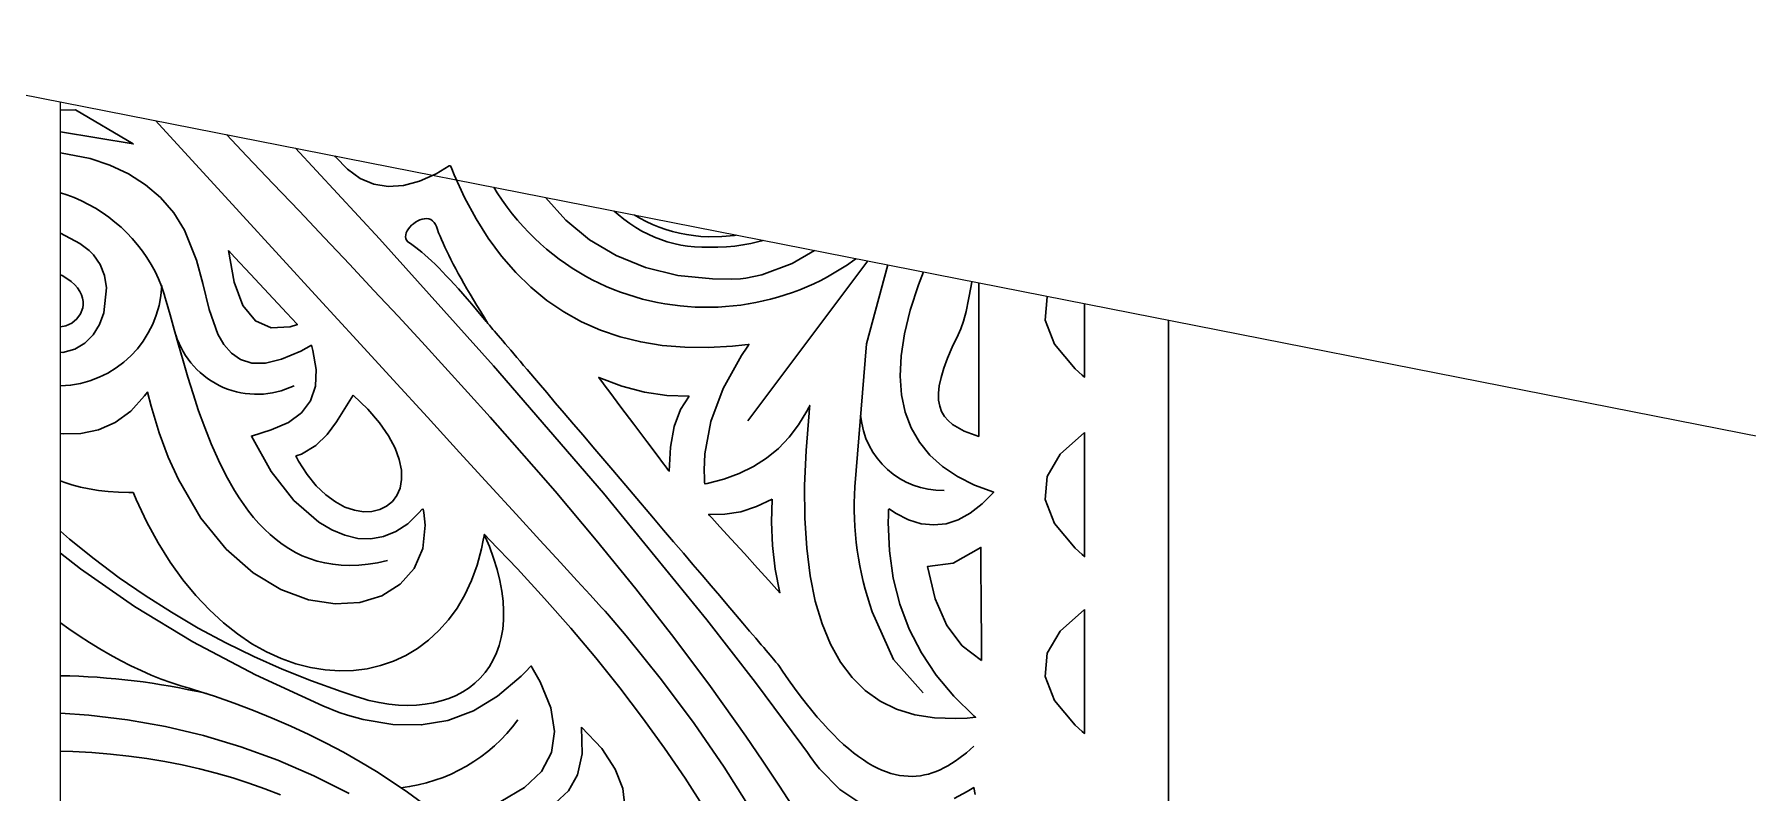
# Model space of a CAD drawing. Header units: inches. Extents: x 249 to 1192, y -18 to 440.
# Drawn here: x 634.786 to 635.645, y 182.015 to 182.395 of the extents above; entities that cross this region are included whole.
import ezdxf

# ---------------------------------------------------------------- set-up
doc = ezdxf.new("R2010")
doc.units = ezdxf.units.IN
doc.header["$MEASUREMENT"] = 0
doc.layers.add('DINDING', color=6, linetype='Continuous', lineweight=0)
doc.layers.add('KACA', color=141, linetype='Continuous', lineweight=30)
doc.layers.add('KOLOM', color=5, linetype='Continuous')

# ---------------------------------------------------------------- blocks, each defined once
blk = doc.blocks.new('ampak samping')
at = {"layer": 'DINDING'}
blk.add_lwpolyline([(629.8803, 185.86173), (629.8803, 183.96173), (630.22178, 183.48173), (630.94802, 183.18173), (632.74667, 182.76571), (635.96591, 182.13173), (639.10782, 181.53173), (646.43282, 180.06673)], dxfattribs=at)
at = {"layer": 'KACA'}
for points in [[(634.79934, 182.35727), (634.8069, 182.35746), (634.83584, 182.34046), (634.79934, 182.34649)], [(634.79934, 182.35727), (634.8069, 182.35746), (634.83584, 182.34046), (634.79934, 182.34649)], [(634.847, 182.35208), (634.8891, 182.30617), (634.92891, 182.26274), (634.94789, 182.24204), (634.96605, 182.22223), (634.98325, 182.20347), (634.99936, 182.1859), (635.01422, 182.16969), (635.02769, 182.15499), (635.03964, 182.14196), (635.04991, 182.13076), (635.05836, 182.12154), (635.06485, 182.11446), (635.06924, 182.10967), (635.0706, 182.10819), (635.07138, 182.10734), (635.07155, 182.10716), (635.07157, 182.10713), (635.0723, 182.1063), (635.07349, 182.10493), (635.08287, 182.09392), (635.10058, 182.07194), (635.11693, 182.05004), (635.13195, 182.02823), (635.14566, 182.00653)], [(634.847, 182.35208), (634.8891, 182.30617), (634.92891, 182.26274), (634.94789, 182.24204), (634.96605, 182.22223), (634.98325, 182.20347), (634.99936, 182.1859), (635.01422, 182.16969), (635.02769, 182.15499), (635.03964, 182.14196), (635.04991, 182.13076), (635.05836, 182.12154), (635.06485, 182.11446), (635.06924, 182.10967), (635.0706, 182.10819), (635.07138, 182.10734), (635.07155, 182.10716), (635.07157, 182.10713), (635.0723, 182.1063), (635.07349, 182.10493), (635.08287, 182.09392), (635.10058, 182.07194), (635.11693, 182.05004), (635.13195, 182.02823), (635.14566, 182.00653)], [(635.16805, 182.00585), (635.15984, 182.01862), (635.15145, 182.03126), (635.1429, 182.0438), (635.12525, 182.06862), (635.10688, 182.09319), (635.08776, 182.11761), (635.06789, 182.14199), (635.04724, 182.16643), (635.03661, 182.17871), (635.02579, 182.19105), (635.01476, 182.20346), (635.00353, 182.21595), (634.99208, 182.22854), (634.98043, 182.24123), (634.96856, 182.25405), (634.95648, 182.26701), (634.94419, 182.28012), (634.93167, 182.29339), (634.91893, 182.30683), (634.90597, 182.32047), (634.89278, 182.33431), (634.88249, 182.34509)], [(635.16805, 182.00585), (635.15984, 182.01862), (635.15145, 182.03126), (635.1429, 182.0438), (635.12525, 182.06862), (635.10688, 182.09319), (635.08776, 182.11761), (635.06789, 182.14199), (635.04724, 182.16643), (635.03661, 182.17871), (635.02579, 182.19105), (635.01476, 182.20346), (635.00353, 182.21595), (634.99208, 182.22854), (634.98043, 182.24123), (634.96856, 182.25405), (634.95648, 182.26701), (634.94419, 182.28012), (634.93167, 182.29339), (634.91893, 182.30683), (634.90597, 182.32047), (634.89278, 182.33431), (634.88249, 182.34509)], [(635.25778, 182.01447), (635.25723, 182.01793), (635.25391, 182.01593), (635.24738, 182.01243)], [(635.20053, 182.00992), (635.19, 182.017), (635.17982, 182.02744), (635.17732, 182.03058), (635.17608, 182.03224), (635.17546, 182.03309), (635.17511, 182.03357), (635.17372, 182.0355), (635.17092, 182.03938), (635.14776, 182.07054), (635.12338, 182.102), (635.07151, 182.16552), (635.01644, 182.22933), (634.9593, 182.29287), (634.91724, 182.33825)], [(635.25778, 182.01447), (635.25723, 182.01793), (635.25391, 182.01593), (635.24738, 182.01243)], [(635.20053, 182.00992), (635.19, 182.017), (635.17982, 182.02744), (635.17732, 182.03058), (635.17608, 182.03224), (635.17546, 182.03309), (635.17511, 182.03357), (635.17372, 182.0355), (635.17092, 182.03938), (635.14776, 182.07054), (635.12338, 182.102), (635.07151, 182.16552), (635.01644, 182.22933), (634.9593, 182.29287), (634.91724, 182.33825)], [(634.79934, 182.19536), (634.80069, 182.19516), (634.80956, 182.19536), (634.81838, 182.19724), (634.82684, 182.20093), (634.83464, 182.20656), (634.84147, 182.21425), (634.843, 182.2161), (634.84479, 182.20903), (634.84882, 182.1957), (634.85338, 182.18345), (634.85844, 182.17224), (634.86979, 182.15287), (634.88242, 182.13738), (634.8959, 182.12556), (634.90978, 182.11719), (634.92362, 182.11206), (634.93697, 182.10997), (634.9494, 182.11071), (634.96046, 182.11405), (634.9697, 182.1198), (634.97669, 182.12774), (634.98099, 182.13766), (634.98215, 182.14936), (634.98141, 182.1558), (634.98108, 182.15747), (634.9805, 182.15736), (634.97914, 182.15573), (634.97347, 182.15018), (634.96751, 182.14619), (634.9613, 182.14368), (634.95491, 182.14258), (634.94841, 182.14283), (634.94185, 182.14435), (634.93531, 182.14708), (634.92883, 182.15094), (634.91635, 182.16179), (634.90492, 182.17634), (634.89503, 182.19403), (634.9049, 182.19725), (634.91357, 182.20092), (634.92018, 182.20577), (634.92471, 182.2118), (634.92717, 182.21901), (634.92756, 182.2274), (634.92588, 182.23697), (634.92513, 182.23955), (634.91981, 182.23665), (634.91021, 182.23251), (634.90208, 182.23058), (634.89527, 182.23061), (634.88963, 182.23234), (634.88502, 182.23552), (634.88129, 182.23988), (634.87829, 182.24517), (634.87392, 182.25753), (634.87074, 182.27053), (634.86758, 182.28213), (634.86556, 182.28721), (634.86148, 182.29716), (634.8561, 182.30591), (634.84954, 182.31351), (634.84194, 182.32), (634.83344, 182.32541), (634.82416, 182.32978), (634.81424, 182.33316), (634.79934, 182.33593)], [(634.79934, 182.19536), (634.80069, 182.19516), (634.80956, 182.19536), (634.81838, 182.19724), (634.82684, 182.20093), (634.83464, 182.20656), (634.84147, 182.21425), (634.843, 182.2161), (634.84479, 182.20903), (634.84882, 182.1957), (634.85338, 182.18345), (634.85844, 182.17224), (634.86979, 182.15287), (634.88242, 182.13738), (634.8959, 182.12556), (634.90978, 182.11719), (634.92362, 182.11206), (634.93697, 182.10997), (634.9494, 182.11071), (634.96046, 182.11405), (634.9697, 182.1198), (634.97669, 182.12774), (634.98099, 182.13766), (634.98215, 182.14936), (634.98141, 182.1558), (634.98108, 182.15747), (634.9805, 182.15736), (634.97914, 182.15573), (634.97347, 182.15018), (634.96751, 182.14619), (634.9613, 182.14368), (634.95491, 182.14258), (634.94841, 182.14283), (634.94185, 182.14435), (634.93531, 182.14708), (634.92883, 182.15094), (634.91635, 182.16179), (634.90492, 182.17634), (634.89503, 182.19403), (634.9049, 182.19725), (634.91357, 182.20092), (634.92018, 182.20577), (634.92471, 182.2118), (634.92717, 182.21901), (634.92756, 182.2274), (634.92588, 182.23697), (634.92513, 182.23955), (634.91981, 182.23665), (634.91021, 182.23251), (634.90208, 182.23058), (634.89527, 182.23061), (634.88963, 182.23234), (634.88502, 182.23552), (634.88129, 182.23988), (634.87829, 182.24517), (634.87392, 182.25753), (634.87074, 182.27053), (634.86758, 182.28213), (634.86556, 182.28721), (634.86148, 182.29716), (634.8561, 182.30591), (634.84954, 182.31351), (634.84194, 182.32), (634.83344, 182.32541), (634.82416, 182.32978), (634.81424, 182.33316), (634.79934, 182.33593)], [(634.93683, 182.33439), (634.93714, 182.33399), (634.94317, 182.32775), (634.9496, 182.32318), (634.95642, 182.32029), (634.96365, 182.31908), (634.97126, 182.31954), (634.97928, 182.32168), (634.98769, 182.3255), (634.99205, 182.32803), (634.99426, 182.32946), (634.99483, 182.32945), (634.99544, 182.32795), (634.99668, 182.32497), (635.00192, 182.31356), (635.00764, 182.30296), (635.01381, 182.29317), (635.02044, 182.28418), (635.02754, 182.276), (635.0351, 182.26862), (635.04313, 182.26204), (635.05161, 182.25628), (635.06056, 182.25131), (635.06997, 182.24716), (635.07984, 182.24381), (635.09018, 182.24126), (635.10097, 182.23952), (635.11223, 182.23859), (635.12396, 182.23846), (635.13614, 182.23914), (635.14241, 182.23978), (635.14399, 182.23997), (635.14446, 182.23995), (635.14428, 182.23968), (635.14355, 182.23864), (635.14076, 182.23446), (635.13154, 182.21783), (635.1254, 182.20138), (635.12235, 182.1851), (635.12199, 182.17703), (635.12209, 182.17301), (635.12222, 182.171), (635.12237, 182.17008), (635.12346, 182.1703), (635.13182, 182.17247), (635.13958, 182.17531), (635.14674, 182.17883), (635.15329, 182.18303), (635.15925, 182.18791), (635.1646, 182.19347), (635.16934, 182.19971), (635.17349, 182.20662), (635.17443, 182.20846), (635.17489, 182.20939), (635.17495, 182.20933), (635.17482, 182.20811), (635.17458, 182.20567), (635.17306, 182.18689), (635.17236, 182.16933), (635.17247, 182.153), (635.1734, 182.1379), (635.17515, 182.12403), (635.17771, 182.11138), (635.18108, 182.09997), (635.18528, 182.08978), (635.19028, 182.08082), (635.19611, 182.07309), (635.20274, 182.06658), (635.2102, 182.06131), (635.21847, 182.05726), (635.22755, 182.05445), (635.23745, 182.05286), (635.24817, 182.0525), (635.25383, 182.05278), (635.25674, 182.05303), (635.25807, 182.05322), (635.25739, 182.05382), (635.24717, 182.06377), (635.23833, 182.07435), (635.23087, 182.08554), (635.22479, 182.09736), (635.22009, 182.1098), (635.21677, 182.12285), (635.21484, 182.13653), (635.21428, 182.15083), (635.21435, 182.1545), (635.21442, 182.15635), (635.21447, 182.15728), (635.21471, 182.15756), (635.21797, 182.15543), (635.22444, 182.15214), (635.23081, 182.15017), (635.2371, 182.14952), (635.24329, 182.15018), (635.2494, 182.15215), (635.25541, 182.15543), (635.26134, 182.16004), (635.26717, 182.16595), (635.25755, 182.16955), (635.249, 182.17384), (635.24154, 182.17883), (635.23517, 182.18453), (635.22991, 182.19095), (635.22577, 182.19811), (635.22277, 182.20602), (635.22092, 182.21468), (635.22024, 182.22411), (635.22073, 182.23433), (635.22242, 182.24534), (635.2253, 182.25715), (635.22941, 182.26977), (635.23199, 182.27627)], [(634.93683, 182.33439), (634.93714, 182.33399), (634.94317, 182.32775), (634.9496, 182.32318), (634.95642, 182.32029), (634.96365, 182.31908), (634.97126, 182.31954), (634.97928, 182.32168), (634.98769, 182.3255), (634.99205, 182.32803), (634.99426, 182.32946), (634.99483, 182.32945), (634.99544, 182.32795), (634.99668, 182.32497), (635.00192, 182.31356), (635.00764, 182.30296), (635.01381, 182.29317), (635.02044, 182.28418), (635.02754, 182.276), (635.0351, 182.26862), (635.04313, 182.26204), (635.05161, 182.25628), (635.06056, 182.25131), (635.06997, 182.24716), (635.07984, 182.24381), (635.09018, 182.24126), (635.10097, 182.23952), (635.11223, 182.23859), (635.12396, 182.23846), (635.13614, 182.23914), (635.14241, 182.23978), (635.14399, 182.23997), (635.14446, 182.23995), (635.14428, 182.23968), (635.14355, 182.23864), (635.14076, 182.23446), (635.13154, 182.21783), (635.1254, 182.20138), (635.12235, 182.1851), (635.12199, 182.17703), (635.12209, 182.17301), (635.12222, 182.171), (635.12237, 182.17008), (635.12346, 182.1703), (635.13182, 182.17247), (635.13958, 182.17531), (635.14674, 182.17883), (635.15329, 182.18303), (635.15925, 182.18791), (635.1646, 182.19347), (635.16934, 182.19971), (635.17349, 182.20662), (635.17443, 182.20846), (635.17489, 182.20939), (635.17495, 182.20933), (635.17482, 182.20811), (635.17458, 182.20567), (635.17306, 182.18689), (635.17236, 182.16933), (635.17247, 182.153), (635.1734, 182.1379), (635.17515, 182.12403), (635.17771, 182.11138), (635.18108, 182.09997), (635.18528, 182.08978), (635.19028, 182.08082), (635.19611, 182.07309), (635.20274, 182.06658), (635.2102, 182.06131), (635.21847, 182.05726), (635.22755, 182.05445), (635.23745, 182.05286), (635.24817, 182.0525), (635.25383, 182.05278), (635.25674, 182.05303), (635.25807, 182.05322), (635.25739, 182.05382), (635.24717, 182.06377), (635.23833, 182.07435), (635.23087, 182.08554), (635.22479, 182.09736), (635.22009, 182.1098), (635.21677, 182.12285), (635.21484, 182.13653), (635.21428, 182.15083), (635.21435, 182.1545), (635.21442, 182.15635), (635.21447, 182.15728), (635.21471, 182.15756), (635.21797, 182.15543), (635.22444, 182.15214), (635.23081, 182.15017), (635.2371, 182.14952), (635.24329, 182.15018), (635.2494, 182.15215), (635.25541, 182.15543), (635.26134, 182.16004), (635.26717, 182.16595), (635.25755, 182.16955), (635.249, 182.17384), (635.24154, 182.17883), (635.23517, 182.18453), (635.22991, 182.19095), (635.22577, 182.19811), (635.22277, 182.20602), (635.22092, 182.21468), (635.22024, 182.22411), (635.22073, 182.23433), (635.22242, 182.24534), (635.2253, 182.25715), (635.22941, 182.26977), (635.23199, 182.27627)], [(634.96327, 182.13173), (634.95831, 182.13064), (634.95351, 182.12987), (634.94887, 182.12941), (634.94438, 182.12925), (634.94005, 182.12939), (634.93587, 182.12982), (634.93184, 182.13051), (634.92795, 182.13147), (634.92419, 182.13268), (634.92058, 182.13414), (634.9171, 182.13582), (634.91375, 182.13773), (634.91052, 182.13985), (634.90742, 182.14217), (634.90443, 182.14468), (634.90156, 182.14738), (634.89881, 182.15024), (634.89616, 182.15327), (634.89362, 182.15644), (634.89118, 182.15976), (634.88884, 182.1632), (634.88659, 182.16677), (634.88237, 182.17422), (634.87849, 182.18202), (634.87493, 182.1901), (634.87165, 182.19837), (634.86862, 182.20675), (634.86583, 182.21516), (634.86324, 182.22352), (634.86082, 182.23174), (634.85855, 182.23975), (634.85641, 182.24746), (634.85435, 182.25479), (634.85237, 182.26165), (634.85188, 182.26329), (634.85131, 182.26522), (634.84999, 182.26908), (634.84847, 182.27284), (634.84674, 182.27649), (634.84482, 182.28003), (634.84271, 182.28346), (634.84043, 182.28676), (634.83798, 182.28994), (634.83537, 182.29299), (634.83261, 182.2959), (634.82971, 182.29866), (634.82668, 182.30128), (634.82352, 182.30374), (634.82025, 182.30604), (634.81687, 182.30818), (634.8134, 182.31015), (634.80983, 182.31194), (634.80619, 182.31355), (634.80247, 182.31498), (634.79934, 182.316)], [(634.96327, 182.13173), (634.95831, 182.13064), (634.95351, 182.12987), (634.94887, 182.12941), (634.94438, 182.12925), (634.94005, 182.12939), (634.93587, 182.12982), (634.93184, 182.13051), (634.92795, 182.13147), (634.92419, 182.13268), (634.92058, 182.13414), (634.9171, 182.13582), (634.91375, 182.13773), (634.91052, 182.13985), (634.90742, 182.14217), (634.90443, 182.14468), (634.90156, 182.14738), (634.89881, 182.15024), (634.89616, 182.15327), (634.89362, 182.15644), (634.89118, 182.15976), (634.88884, 182.1632), (634.88659, 182.16677), (634.88237, 182.17422), (634.87849, 182.18202), (634.87493, 182.1901), (634.87165, 182.19837), (634.86862, 182.20675), (634.86583, 182.21516), (634.86324, 182.22352), (634.86082, 182.23174), (634.85855, 182.23975), (634.85641, 182.24746), (634.85435, 182.25479), (634.85237, 182.26165), (634.85188, 182.26329), (634.85131, 182.26522), (634.84999, 182.26908), (634.84847, 182.27284), (634.84674, 182.27649), (634.84482, 182.28003), (634.84271, 182.28346), (634.84043, 182.28676), (634.83798, 182.28994), (634.83537, 182.29299), (634.83261, 182.2959), (634.82971, 182.29866), (634.82668, 182.30128), (634.82352, 182.30374), (634.82025, 182.30604), (634.81687, 182.30818), (634.8134, 182.31015), (634.80983, 182.31194), (634.80619, 182.31355), (634.80247, 182.31498), (634.79934, 182.316)], [(635.01655, 182.31869), (635.01832, 182.31586), (635.02073, 182.31226), (635.02323, 182.30878), (635.02582, 182.30541), (635.02849, 182.30217), (635.03124, 182.29904), (635.03406, 182.29603), (635.03696, 182.29314), (635.03994, 182.29036), (635.04298, 182.28771), (635.04609, 182.28517), (635.04926, 182.28274), (635.05249, 182.28044), (635.05577, 182.27825), (635.05911, 182.27617), (635.0625, 182.27422), (635.06594, 182.27238), (635.06943, 182.27065), (635.07296, 182.26904), (635.07652, 182.26755), (635.08012, 182.26617), (635.08376, 182.26491), (635.08743, 182.26376), (635.09112, 182.26273), (635.09484, 182.26181), (635.09858, 182.26101), (635.10234, 182.26032), (635.10612, 182.25975), (635.1099, 182.25929), (635.1137, 182.25894), (635.11751, 182.25871), (635.12132, 182.2586), (635.12513, 182.25859), (635.12894, 182.2587), (635.13274, 182.25893), (635.13654, 182.25926), (635.14032, 182.25971), (635.1441, 182.26027), (635.14785, 182.26095), (635.15159, 182.26174), (635.1553, 182.26264), (635.15899, 182.26365), (635.16265, 182.26477), (635.16629, 182.26601), (635.16988, 182.26736), (635.17344, 182.26882), (635.17696, 182.27039), (635.18044, 182.27207), (635.18387, 182.27386), (635.18725, 182.27577), (635.19058, 182.27778), (635.19386, 182.27991), (635.19708, 182.28215), (635.19814, 182.28293)], [(635.01655, 182.31869), (635.01832, 182.31586), (635.02073, 182.31226), (635.02323, 182.30878), (635.02582, 182.30541), (635.02849, 182.30217), (635.03124, 182.29904), (635.03406, 182.29603), (635.03696, 182.29314), (635.03994, 182.29036), (635.04298, 182.28771), (635.04609, 182.28517), (635.04926, 182.28274), (635.05249, 182.28044), (635.05577, 182.27825), (635.05911, 182.27617), (635.0625, 182.27422), (635.06594, 182.27238), (635.06943, 182.27065), (635.07296, 182.26904), (635.07652, 182.26755), (635.08012, 182.26617), (635.08376, 182.26491), (635.08743, 182.26376), (635.09112, 182.26273), (635.09484, 182.26181), (635.09858, 182.26101), (635.10234, 182.26032), (635.10612, 182.25975), (635.1099, 182.25929), (635.1137, 182.25894), (635.11751, 182.25871), (635.12132, 182.2586), (635.12513, 182.25859), (635.12894, 182.2587), (635.13274, 182.25893), (635.13654, 182.25926), (635.14032, 182.25971), (635.1441, 182.26027), (635.14785, 182.26095), (635.15159, 182.26174), (635.1553, 182.26264), (635.15899, 182.26365), (635.16265, 182.26477), (635.16629, 182.26601), (635.16988, 182.26736), (635.17344, 182.26882), (635.17696, 182.27039), (635.18044, 182.27207), (635.18387, 182.27386), (635.18725, 182.27577), (635.19058, 182.27778), (635.19386, 182.27991), (635.19708, 182.28215), (635.19814, 182.28293)], [(635.17725, 182.28705), (635.16616, 182.28044), (635.15093, 182.27481), (635.14287, 182.27318), (635.14027, 182.2729), (635.13551, 182.27272), (635.12625, 182.27277), (635.10874, 182.27456), (635.09259, 182.2785), (635.07784, 182.28448), (635.06454, 182.2924), (635.0527, 182.30215), (635.04239, 182.31361)], [(635.17725, 182.28705), (635.16616, 182.28044), (635.15093, 182.27481), (635.14287, 182.27318), (635.14027, 182.2729), (635.13551, 182.27272), (635.12625, 182.27277), (635.10874, 182.27456), (635.09259, 182.2785), (635.07784, 182.28448), (635.06454, 182.2924), (635.0527, 182.30215), (635.04239, 182.31361)], [(635.07693, 182.3068), (635.07892, 182.30503), (635.08179, 182.3027), (635.08473, 182.30055), (635.08772, 182.29857), (635.09077, 182.29678), (635.09388, 182.29516), (635.09704, 182.29372), (635.10027, 182.29246), (635.10354, 182.29138), (635.10688, 182.29048), (635.11028, 182.28975), (635.11373, 182.28921), (635.11724, 182.28884), (635.12081, 182.28865), (635.12443, 182.28864), (635.12884, 182.28864), (635.13314, 182.28883), (635.13735, 182.28922), (635.14146, 182.28979), (635.14546, 182.29054), (635.14935, 182.29146), (635.15157, 182.2921)], [(635.07693, 182.3068), (635.07892, 182.30503), (635.08179, 182.3027), (635.08473, 182.30055), (635.08772, 182.29857), (635.09077, 182.29678), (635.09388, 182.29516), (635.09704, 182.29372), (635.10027, 182.29246), (635.10354, 182.29138), (635.10688, 182.29048), (635.11028, 182.28975), (635.11373, 182.28921), (635.11724, 182.28884), (635.12081, 182.28865), (635.12443, 182.28864), (635.12884, 182.28864), (635.13314, 182.28883), (635.13735, 182.28922), (635.14146, 182.28979), (635.14546, 182.29054), (635.14935, 182.29146), (635.15157, 182.2921)], [(635.25711, 182.03868), (635.25344, 182.03543), (635.24974, 182.03252), (635.24787, 182.03119), (635.24599, 182.02997), (635.24409, 182.02883), (635.24218, 182.02781), (635.24026, 182.02688), (635.23832, 182.02606), (635.23636, 182.02535), (635.23438, 182.02476), (635.23239, 182.02429), (635.23037, 182.02393), (635.22833, 182.0237), (635.22627, 182.0236), (635.22418, 182.02362), (635.22207, 182.02378), (635.21994, 182.02408), (635.21777, 182.02452), (635.21558, 182.0251), (635.21336, 182.02583), (635.21112, 182.02671), (635.20883, 182.02774), (635.20652, 182.02893), (635.20418, 182.03028), (635.2018, 182.03179), (635.19938, 182.03347), (635.19693, 182.03532), (635.19444, 182.03734), (635.19192, 182.03954), (635.18935, 182.04192), (635.18675, 182.04448), (635.1841, 182.04723), (635.18141, 182.05016), (635.17868, 182.0533), (635.1759, 182.05662), (635.17307, 182.06015), (635.1702, 182.06388), (635.16729, 182.06782), (635.16432, 182.07196), (635.16131, 182.07632), (635.15978, 182.07858), (635.1594, 182.07915), (635.1593, 182.0793), (635.15927, 182.07935), (635.15927, 182.07935), (635.15924, 182.07938), (635.1591, 182.07954), (635.15885, 182.07984), (635.15848, 182.08027), (635.15801, 182.08082), (635.15743, 182.08151), (635.15674, 182.08232), (635.15595, 182.08324), (635.15507, 182.08428), (635.15408, 182.08544), (635.15301, 182.0867), (635.15184, 182.08807), (635.15059, 182.08954), (635.14926, 182.09111), (635.14784, 182.09277), (635.14634, 182.09453), (635.14477, 182.09638), (635.14312, 182.09831), (635.14141, 182.10033), (635.13962, 182.10243), (635.13777, 182.1046), (635.13586, 182.10684), (635.13389, 182.10916), (635.12979, 182.11398), (635.12548, 182.11904), (635.12099, 182.12431), (635.11635, 182.12977), (635.11157, 182.13538), (635.10668, 182.14113), (635.1017, 182.14698), (635.09665, 182.15292), (635.08643, 182.16491), (635.07622, 182.17691), (635.07117, 182.18285), (635.06619, 182.1887), (635.0613, 182.19445), (635.05652, 182.20006), (635.05187, 182.20552), (635.04738, 182.21079), (635.04308, 182.21585), (635.03897, 182.22067), (635.037, 182.22299), (635.03509, 182.22523), (635.03325, 182.2274), (635.03146, 182.2295), (635.02975, 182.23152), (635.0281, 182.23345), (635.02653, 182.2353), (635.02503, 182.23706), (635.02361, 182.23872), (635.02228, 182.24029), (635.02102, 182.24176), (635.01986, 182.24313), (635.01878, 182.24439), (635.0178, 182.24555), (635.01692, 182.24659), (635.01613, 182.24751), (635.01544, 182.24832), (635.01486, 182.249), (635.01438, 182.24956), (635.01402, 182.24999), (635.01376, 182.25029), (635.01363, 182.25045), (635.0136, 182.25048), (635.0136, 182.25048), (635.01355, 182.25055), (635.01339, 182.25074), (635.01277, 182.2515), (635.0103, 182.25448), (635.0079, 182.25735), (635.00556, 182.26011), (635.00327, 182.26277), (635.00105, 182.26531), (634.99888, 182.26775), (634.99677, 182.27008), (634.99473, 182.2723), (634.99274, 182.27442), (634.9908, 182.27642), (634.98893, 182.27832), (634.98712, 182.28011), (634.98536, 182.28179), (634.98367, 182.28336), (634.98203, 182.28483), (634.98045, 182.28619), (634.97894, 182.28744), (634.97748, 182.28858), (634.97607, 182.28961), (634.97473, 182.29053), (634.97345, 182.29135), (634.97283, 182.29215), (634.97246, 182.29302), (634.97233, 182.29394), (634.97241, 182.2949), (634.97268, 182.29588), (634.97313, 182.29687), (634.97374, 182.29784), (634.97448, 182.29877), (634.97534, 182.29966), (634.97629, 182.30047), (634.97731, 182.30121), (634.9784, 182.30184), (634.97952, 182.30235), (634.98066, 182.30272), (634.98179, 182.30294), (634.9829, 182.30298), (634.98397, 182.30284), (634.98497, 182.30248), (634.9859, 182.30191), (634.98672, 182.30109), (634.98741, 182.30001), (634.98757, 182.29969), (634.98766, 182.29946), (634.98778, 182.29909), (634.98831, 182.29755), (634.98892, 182.29594), (634.98959, 182.29424), (634.99033, 182.29247), (634.99114, 182.29063), (634.99202, 182.2887), (634.99297, 182.2867), (634.994, 182.28461), (634.99509, 182.28246), (634.99625, 182.28022), (634.99747, 182.2779), (634.99877, 182.27551), (635.00014, 182.27304), (635.00158, 182.27049), (635.00309, 182.26787), (635.00467, 182.26517), (635.00631, 182.26238), (635.00803, 182.25953), (635.00982, 182.25659), (635.01167, 182.25358), (635.0136, 182.25048)], [(635.25711, 182.03868), (635.25344, 182.03543), (635.24974, 182.03252), (635.24787, 182.03119), (635.24599, 182.02997), (635.24409, 182.02883), (635.24218, 182.02781), (635.24026, 182.02688), (635.23832, 182.02606), (635.23636, 182.02535), (635.23438, 182.02476), (635.23239, 182.02429), (635.23037, 182.02393), (635.22833, 182.0237), (635.22627, 182.0236), (635.22418, 182.02362), (635.22207, 182.02378), (635.21994, 182.02408), (635.21777, 182.02452), (635.21558, 182.0251), (635.21336, 182.02583), (635.21112, 182.02671), (635.20883, 182.02774), (635.20652, 182.02893), (635.20418, 182.03028), (635.2018, 182.03179), (635.19938, 182.03347), (635.19693, 182.03532), (635.19444, 182.03734), (635.19192, 182.03954), (635.18935, 182.04192), (635.18675, 182.04448), (635.1841, 182.04723), (635.18141, 182.05016), (635.17868, 182.0533), (635.1759, 182.05662), (635.17307, 182.06015), (635.1702, 182.06388), (635.16729, 182.06782), (635.16432, 182.07196), (635.16131, 182.07632), (635.15978, 182.07858), (635.1594, 182.07915), (635.1593, 182.0793), (635.15927, 182.07935), (635.15927, 182.07935), (635.15924, 182.07938), (635.1591, 182.07954), (635.15885, 182.07984), (635.15848, 182.08027), (635.15801, 182.08082), (635.15743, 182.08151), (635.15674, 182.08232), (635.15595, 182.08324), (635.15507, 182.08428), (635.15408, 182.08544), (635.15301, 182.0867), (635.15184, 182.08807), (635.15059, 182.08954), (635.14926, 182.09111), (635.14784, 182.09277), (635.14634, 182.09453), (635.14477, 182.09638), (635.14312, 182.09831), (635.14141, 182.10033), (635.13962, 182.10243), (635.13777, 182.1046), (635.13586, 182.10684), (635.13389, 182.10916), (635.12979, 182.11398), (635.12548, 182.11904), (635.12099, 182.12431), (635.11635, 182.12977), (635.11157, 182.13538), (635.10668, 182.14113), (635.1017, 182.14698), (635.09665, 182.15292), (635.08643, 182.16491), (635.07622, 182.17691), (635.07117, 182.18285), (635.06619, 182.1887), (635.0613, 182.19445), (635.05652, 182.20006), (635.05187, 182.20552), (635.04738, 182.21079), (635.04308, 182.21585), (635.03897, 182.22067), (635.037, 182.22299), (635.03509, 182.22523), (635.03325, 182.2274), (635.03146, 182.2295), (635.02975, 182.23152), (635.0281, 182.23345), (635.02653, 182.2353), (635.02503, 182.23706), (635.02361, 182.23872), (635.02228, 182.24029), (635.02102, 182.24176), (635.01986, 182.24313), (635.01878, 182.24439), (635.0178, 182.24555), (635.01692, 182.24659), (635.01613, 182.24751), (635.01544, 182.24832), (635.01486, 182.249), (635.01438, 182.24956), (635.01402, 182.24999), (635.01376, 182.25029), (635.01363, 182.25045), (635.0136, 182.25048), (635.0136, 182.25048), (635.01355, 182.25055), (635.01339, 182.25074), (635.01277, 182.2515), (635.0103, 182.25448), (635.0079, 182.25735), (635.00556, 182.26011), (635.00327, 182.26277), (635.00105, 182.26531), (634.99888, 182.26775), (634.99677, 182.27008), (634.99473, 182.2723), (634.99274, 182.27442), (634.9908, 182.27642), (634.98893, 182.27832), (634.98712, 182.28011), (634.98536, 182.28179), (634.98367, 182.28336), (634.98203, 182.28483), (634.98045, 182.28619), (634.97894, 182.28744), (634.97748, 182.28858), (634.97607, 182.28961), (634.97473, 182.29053), (634.97345, 182.29135), (634.97283, 182.29215), (634.97246, 182.29302), (634.97233, 182.29394), (634.97241, 182.2949), (634.97268, 182.29588), (634.97313, 182.29687), (634.97374, 182.29784), (634.97448, 182.29877), (634.97534, 182.29966), (634.97629, 182.30047), (634.97731, 182.30121), (634.9784, 182.30184), (634.97952, 182.30235), (634.98066, 182.30272), (634.98179, 182.30294), (634.9829, 182.30298), (634.98397, 182.30284), (634.98497, 182.30248), (634.9859, 182.30191), (634.98672, 182.30109), (634.98741, 182.30001), (634.98757, 182.29969), (634.98766, 182.29946), (634.98778, 182.29909), (634.98831, 182.29755), (634.98892, 182.29594), (634.98959, 182.29424), (634.99033, 182.29247), (634.99114, 182.29063), (634.99202, 182.2887), (634.99297, 182.2867), (634.994, 182.28461), (634.99509, 182.28246), (634.99625, 182.28022), (634.99747, 182.2779), (634.99877, 182.27551), (635.00014, 182.27304), (635.00158, 182.27049), (635.00309, 182.26787), (635.00467, 182.26517), (635.00631, 182.26238), (635.00803, 182.25953), (635.00982, 182.25659), (635.01167, 182.25358), (635.0136, 182.25048)], [(635.13807, 182.29476), (635.13714, 182.29462), (635.13079, 182.29406), (635.12407, 182.29386), (635.12035, 182.2941), (635.1167, 182.2945), (635.11311, 182.29505), (635.10958, 182.29575), (635.10612, 182.29661), (635.10272, 182.29762), (635.09939, 182.29878), (635.09612, 182.3001), (635.09291, 182.30156), (635.08977, 182.30319), (635.0869, 182.30484)], [(635.13807, 182.29476), (635.13714, 182.29462), (635.13079, 182.29406), (635.12407, 182.29386), (635.12035, 182.2941), (635.1167, 182.2945), (635.11311, 182.29505), (635.10958, 182.29575), (635.10612, 182.29661), (635.10272, 182.29762), (635.09939, 182.29878), (635.09612, 182.3001), (635.09291, 182.30156), (635.08977, 182.30319), (635.0869, 182.30484)], [(634.79934, 182.29563), (634.80898, 182.29049), (634.81369, 182.28697), (634.81583, 182.28492), (634.81918, 182.28007), (634.82135, 182.27446), (634.82237, 182.26836), (634.82111, 182.25585), (634.81891, 182.25001), (634.81571, 182.24482), (634.81155, 182.24057), (634.80647, 182.23754), (634.8005, 182.23601), (634.79934, 182.23606)], [(634.79934, 182.29563), (634.80898, 182.29049), (634.81369, 182.28697), (634.81583, 182.28492), (634.81918, 182.28007), (634.82135, 182.27446), (634.82237, 182.26836), (634.82111, 182.25585), (634.81891, 182.25001), (634.81571, 182.24482), (634.81155, 182.24057), (634.80647, 182.23754), (634.8005, 182.23601), (634.79934, 182.23606)], [(635.14387, 182.20174), (635.20396, 182.28179)], [(635.14387, 182.20174), (635.20396, 182.28179)], [(634.79934, 182.24887), (634.80209, 182.24932), (634.80512, 182.25069), (634.80762, 182.25272), (634.80946, 182.25529), (634.81053, 182.25826), (634.81074, 182.25985), (634.81071, 182.2615), (634.81042, 182.26318), (634.80988, 182.26487), (634.80905, 182.26657), (634.80792, 182.26825), (634.80648, 182.2699), (634.80471, 182.2715), (634.80261, 182.27303), (634.80015, 182.27448), (634.79934, 182.27486)], [(634.79934, 182.24887), (634.80209, 182.24932), (634.80512, 182.25069), (634.80762, 182.25272), (634.80946, 182.25529), (634.81053, 182.25826), (634.81074, 182.25985), (634.81071, 182.2615), (634.81042, 182.26318), (634.80988, 182.26487), (634.80905, 182.26657), (634.80792, 182.26825), (634.80648, 182.2699), (634.80471, 182.2715), (634.80261, 182.27303), (634.80015, 182.27448), (634.79934, 182.27486)], [(635.25962, 182.27082), (635.25962, 182.26344), (635.25962, 182.24476), (635.25962, 182.22607), (635.25962, 182.21747), (635.25962, 182.20977), (635.25962, 182.20326), (635.25962, 182.19824), (635.25962, 182.19638), (635.25962, 182.19501), (635.25962, 182.19416), (635.25962, 182.19386), (635.2523, 182.19657), (635.24654, 182.19986), (635.24428, 182.20179), (635.24244, 182.20395), (635.24102, 182.20637), (635.24005, 182.20908), (635.23953, 182.21211), (635.23946, 182.21549), (635.23987, 182.21925), (635.24075, 182.22342), (635.24212, 182.22803), (635.24398, 182.2331), (635.24635, 182.23866), (635.24924, 182.24476), (635.2506, 182.24771), (635.25194, 182.25164), (635.25326, 182.25654), (635.25457, 182.26241), (635.25586, 182.26926), (635.25622, 182.27149)], [(635.25962, 182.27082), (635.25962, 182.26344), (635.25962, 182.24476), (635.25962, 182.22607), (635.25962, 182.21747), (635.25962, 182.20977), (635.25962, 182.20326), (635.25962, 182.19824), (635.25962, 182.19638), (635.25962, 182.19501), (635.25962, 182.19416), (635.25962, 182.19386), (635.2523, 182.19657), (635.24654, 182.19986), (635.24428, 182.20179), (635.24244, 182.20395), (635.24102, 182.20637), (635.24005, 182.20908), (635.23953, 182.21211), (635.23946, 182.21549), (635.23987, 182.21925), (635.24075, 182.22342), (635.24212, 182.22803), (635.24398, 182.2331), (635.24635, 182.23866), (635.24924, 182.24476), (635.2506, 182.24771), (635.25194, 182.25164), (635.25326, 182.25654), (635.25457, 182.26241), (635.25586, 182.26926), (635.25622, 182.27149)], [(635.29408, 182.26404), (635.29391, 182.26374), (635.29297, 182.25216), (635.29766, 182.24017), (635.308, 182.22777), (635.31146, 182.22461), (635.3127, 182.22359), (635.3127, 182.22424), (635.3127, 182.23325), (635.3127, 182.26037)], [(635.29408, 182.26404), (635.29391, 182.26374), (635.29297, 182.25216), (635.29766, 182.24017), (635.308, 182.22777), (635.31146, 182.22461), (635.3127, 182.22359), (635.3127, 182.22424), (635.3127, 182.23325), (635.3127, 182.26037)], [(634.79934, 181.34923), (635.35479, 181.34923), (635.35479, 182.25208)], [(634.79934, 181.34923), (635.35479, 181.34923), (635.35479, 182.25208)], [(635.1222, 182.00755), (635.1124, 182.02268), (635.10204, 182.03778), (635.09113, 182.05286), (635.07967, 182.0679), (635.06767, 182.08289), (635.05512, 182.09782), (635.04205, 182.11269), (635.02844, 182.12749), (635.01431, 182.14221), (635.01251, 182.14404), (635.01206, 182.1445), (635.01183, 182.14473), (635.01175, 182.1447), (635.01166, 182.14414), (635.01128, 182.14192), (635.0104, 182.13759), (635.00818, 182.12933), (635.00538, 182.12163), (635.00204, 182.11449), (634.99819, 182.10793), (634.99385, 182.10196), (634.98908, 182.09659), (634.9839, 182.09183), (634.97835, 182.08768), (634.97246, 182.08417), (634.96627, 182.0813), (634.95981, 182.07907), (634.95312, 182.07751), (634.94622, 182.07662), (634.93917, 182.07641), (634.93199, 182.07689), (634.92471, 182.07808), (634.91737, 182.07998), (634.91001, 182.0826), (634.90266, 182.08596), (634.89535, 182.09006), (634.88813, 182.09492), (634.88102, 182.10055), (634.87405, 182.10695), (634.86728, 182.11414), (634.86072, 182.12212), (634.85441, 182.13092), (634.84839, 182.14053), (634.8427, 182.15097), (634.83736, 182.16225), (634.83609, 182.1652), (634.83593, 182.16557), (634.83567, 182.16573), (634.83499, 182.16572), (634.83364, 182.16573), (634.82837, 182.16588), (634.82331, 182.16625), (634.81845, 182.16682), (634.8138, 182.16759), (634.80934, 182.16854), (634.80509, 182.16967), (634.80102, 182.17097), (634.79934, 182.1716)], [(635.1222, 182.00755), (635.1124, 182.02268), (635.10204, 182.03778), (635.09113, 182.05286), (635.07967, 182.0679), (635.06767, 182.08289), (635.05512, 182.09782), (635.04205, 182.11269), (635.02844, 182.12749), (635.01431, 182.14221), (635.01251, 182.14404), (635.01206, 182.1445), (635.01183, 182.14473), (635.01175, 182.1447), (635.01166, 182.14414), (635.01128, 182.14192), (635.0104, 182.13759), (635.00818, 182.12933), (635.00538, 182.12163), (635.00204, 182.11449), (634.99819, 182.10793), (634.99385, 182.10196), (634.98908, 182.09659), (634.9839, 182.09183), (634.97835, 182.08768), (634.97246, 182.08417), (634.96627, 182.0813), (634.95981, 182.07907), (634.95312, 182.07751), (634.94622, 182.07662), (634.93917, 182.07641), (634.93199, 182.07689), (634.92471, 182.07808), (634.91737, 182.07998), (634.91001, 182.0826), (634.90266, 182.08596), (634.89535, 182.09006), (634.88813, 182.09492), (634.88102, 182.10055), (634.87405, 182.10695), (634.86728, 182.11414), (634.86072, 182.12212), (634.85441, 182.13092), (634.84839, 182.14053), (634.8427, 182.15097), (634.83736, 182.16225), (634.83609, 182.1652), (634.83593, 182.16557), (634.83567, 182.16573), (634.83499, 182.16572), (634.83364, 182.16573), (634.82837, 182.16588), (634.82331, 182.16625), (634.81845, 182.16682), (634.8138, 182.16759), (634.80934, 182.16854), (634.80509, 182.16967), (634.80102, 182.17097), (634.79934, 182.1716)], [(634.79934, 182.14635), (634.80388, 182.14243), (634.81621, 182.13251), (634.82882, 182.12309), (634.84173, 182.11419), (634.85492, 182.10579), (634.8684, 182.09789), (634.88216, 182.09051), (634.89621, 182.08363), (634.91055, 182.07726), (634.92518, 182.07139), (634.94009, 182.06603), (634.94765, 182.06354), (634.95146, 182.06235), (634.95337, 182.06176), (634.95408, 182.06158), (634.95908, 182.06052), (634.96396, 182.05977), (634.96871, 182.05931), (634.97333, 182.05915), (634.9778, 182.05927), (634.98212, 182.05968), (634.98627, 182.06038), (634.99024, 182.06135), (634.99402, 182.06259), (634.99761, 182.06411), (635.00099, 182.06589), (635.00415, 182.06793), (635.00708, 182.07023), (635.00977, 182.07278), (635.01221, 182.07558), (635.01439, 182.07863), (635.0163, 182.08192), (635.01793, 182.08544), (635.01927, 182.0892), (635.02031, 182.09319), (635.02103, 182.0974), (635.02143, 182.10184), (635.0215, 182.10649), (635.02122, 182.11136), (635.02059, 182.11643), (635.0196, 182.12171), (635.01823, 182.12719), (635.01647, 182.13287), (635.01432, 182.13874), (635.01176, 182.1448)], [(634.79934, 182.14635), (634.80388, 182.14243), (634.81621, 182.13251), (634.82882, 182.12309), (634.84173, 182.11419), (634.85492, 182.10579), (634.8684, 182.09789), (634.88216, 182.09051), (634.89621, 182.08363), (634.91055, 182.07726), (634.92518, 182.07139), (634.94009, 182.06603), (634.94765, 182.06354), (634.95146, 182.06235), (634.95337, 182.06176), (634.95408, 182.06158), (634.95908, 182.06052), (634.96396, 182.05977), (634.96871, 182.05931), (634.97333, 182.05915), (634.9778, 182.05927), (634.98212, 182.05968), (634.98627, 182.06038), (634.99024, 182.06135), (634.99402, 182.06259), (634.99761, 182.06411), (635.00099, 182.06589), (635.00415, 182.06793), (635.00708, 182.07023), (635.00977, 182.07278), (635.01221, 182.07558), (635.01439, 182.07863), (635.0163, 182.08192), (635.01793, 182.08544), (635.01927, 182.0892), (635.02031, 182.09319), (635.02103, 182.0974), (635.02143, 182.10184), (635.0215, 182.10649), (635.02122, 182.11136), (635.02059, 182.11643), (635.0196, 182.12171), (635.01823, 182.12719), (635.01647, 182.13287), (635.01432, 182.13874), (635.01176, 182.1448)], [(635.02003, 182.01108), (635.03194, 182.01798), (635.0404, 182.02611), (635.04542, 182.03549), (635.04698, 182.0461), (635.04509, 182.05794), (635.03976, 182.07103), (635.0358, 182.07803), (635.03524, 182.07893), (635.03453, 182.07818), (635.0331, 182.07667), (635.03023, 182.07378), (635.01849, 182.06383), (635.0063, 182.05647), (634.99355, 182.05166), (634.98016, 182.04936), (634.966, 182.0495), (634.951, 182.05205), (634.94315, 182.05421), (634.93913, 182.05551), (634.93081, 182.05896), (634.8971, 182.0744), (634.86569, 182.09101), (634.83647, 182.10875), (634.80933, 182.12757), (634.79934, 182.13546)], [(635.02003, 182.01108), (635.03194, 182.01798), (635.0404, 182.02611), (635.04542, 182.03549), (635.04698, 182.0461), (635.04509, 182.05794), (635.03976, 182.07103), (635.0358, 182.07803), (635.03524, 182.07893), (635.03453, 182.07818), (635.0331, 182.07667), (635.03023, 182.07378), (635.01849, 182.06383), (635.0063, 182.05647), (634.99355, 182.05166), (634.98016, 182.04936), (634.966, 182.0495), (634.951, 182.05205), (634.94315, 182.05421), (634.93913, 182.05551), (634.93081, 182.05896), (634.8971, 182.0744), (634.86569, 182.09101), (634.83647, 182.10875), (634.80933, 182.12757), (634.79934, 182.13546)], [(634.79934, 182.10046), (634.80359, 182.09745), (634.80876, 182.09395), (634.81395, 182.09061), (634.81915, 182.08743), (634.82433, 182.08443), (634.8295, 182.08161), (634.83464, 182.07898), (634.83975, 182.07655), (634.84481, 182.07433), (634.84981, 182.07233), (634.85475, 182.07055), (634.85962, 182.069), (634.86202, 182.06832), (634.86262, 182.06816), (634.86384, 182.06779), (634.8664, 182.067), (634.8765, 182.06374), (634.88639, 182.06028), (634.89606, 182.05663), (634.90552, 182.0528), (634.91477, 182.04878), (634.92379, 182.04458), (634.9326, 182.04019), (634.9412, 182.03563), (634.94957, 182.03089), (634.95772, 182.02598), (634.96566, 182.02089), (634.97337, 182.01564), (634.98086, 182.01022)], [(634.79934, 182.10046), (634.80359, 182.09745), (634.80876, 182.09395), (634.81395, 182.09061), (634.81915, 182.08743), (634.82433, 182.08443), (634.8295, 182.08161), (634.83464, 182.07898), (634.83975, 182.07655), (634.84481, 182.07433), (634.84981, 182.07233), (634.85475, 182.07055), (634.85962, 182.069), (634.86202, 182.06832), (634.86262, 182.06816), (634.86384, 182.06779), (634.8664, 182.067), (634.8765, 182.06374), (634.88639, 182.06028), (634.89606, 182.05663), (634.90552, 182.0528), (634.91477, 182.04878), (634.92379, 182.04458), (634.9326, 182.04019), (634.9412, 182.03563), (634.94957, 182.03089), (634.95772, 182.02598), (634.96566, 182.02089), (634.97337, 182.01564), (634.98086, 182.01022)], [(634.79934, 182.05524), (634.81362, 182.05431), (634.83289, 182.05197), (634.85206, 182.04855), (634.87106, 182.04403), (634.88983, 182.03842), (634.9083, 182.03171), (634.9264, 182.02389), (634.94405, 182.01496)], [(634.79934, 182.05524), (634.81362, 182.05431), (634.83289, 182.05197), (634.85206, 182.04855), (634.87106, 182.04403), (634.88983, 182.03842), (634.9083, 182.03171), (634.9264, 182.02389), (634.94405, 182.01496)], [(634.90959, 182.0143), (634.9018, 182.01737), (634.89384, 182.02021), (634.88572, 182.02284), (634.87743, 182.02523), (634.86898, 182.02741), (634.86037, 182.02935), (634.8516, 182.03106), (634.84269, 182.03254), (634.83362, 182.03378), (634.8244, 182.03478), (634.81504, 182.03554), (634.80553, 182.03606), (634.79934, 182.03623)], [(634.90959, 182.0143), (634.9018, 182.01737), (634.89384, 182.02021), (634.88572, 182.02284), (634.87743, 182.02523), (634.86898, 182.02741), (634.86037, 182.02935), (634.8516, 182.03106), (634.84269, 182.03254), (634.83362, 182.03378), (634.8244, 182.03478), (634.81504, 182.03554), (634.80553, 182.03606), (634.79934, 182.03623)]]:
    blk.add_lwpolyline(points, dxfattribs=at)
for points in [[(634.88358, 182.28695), (634.88635, 182.27113), (634.89083, 182.2594), (634.89703, 182.25177), (634.90494, 182.24824), (634.91456, 182.24881), (634.91813, 182.24994), (634.91777, 182.25033), (634.91275, 182.2557), (634.89452, 182.27523), (634.88677, 182.28353), (634.88358, 182.28695)], [(634.88358, 182.28695), (634.88635, 182.27113), (634.89083, 182.2594), (634.89703, 182.25177), (634.90494, 182.24824), (634.91456, 182.24881), (634.91813, 182.24994), (634.91777, 182.25033), (634.91275, 182.2557), (634.89452, 182.27523), (634.88677, 182.28353), (634.88358, 182.28695)], [(635.11446, 182.21412), (635.11011, 182.20733), (635.10699, 182.1988), (635.1051, 182.18851), (635.10444, 182.17647), (635.10404, 182.177), (635.10292, 182.17849), (635.10118, 182.18081), (635.09892, 182.18381), (635.09327, 182.19133), (635.08679, 182.19995), (635.08031, 182.20857), (635.07466, 182.21609), (635.0724, 182.21909), (635.07066, 182.22141), (635.06954, 182.2229), (635.06915, 182.22343), (635.0807, 182.21903), (635.0921, 182.21602), (635.10336, 182.21438), (635.11446, 182.21412)], [(635.11446, 182.21412), (635.11011, 182.20733), (635.10699, 182.1988), (635.1051, 182.18851), (635.10444, 182.17647), (635.10404, 182.177), (635.10292, 182.17849), (635.10118, 182.18081), (635.09892, 182.18381), (635.09327, 182.19133), (635.08679, 182.19995), (635.08031, 182.20857), (635.07466, 182.21609), (635.0724, 182.21909), (635.07066, 182.22141), (635.06954, 182.2229), (635.06915, 182.22343), (635.0807, 182.21903), (635.0921, 182.21602), (635.10336, 182.21438), (635.11446, 182.21412)], [(634.94614, 182.21452), (634.95339, 182.20746), (634.95924, 182.20067), (634.96376, 182.19419), (634.96704, 182.18806), (634.96918, 182.18233), (634.97025, 182.17705), (634.97036, 182.17226), (634.96957, 182.16801), (634.96799, 182.16433), (634.96571, 182.16127), (634.96279, 182.15889), (634.95935, 182.15721), (634.95545, 182.1563), (634.9512, 182.15618), (634.94667, 182.15691), (634.94196, 182.15853), (634.93715, 182.16109), (634.93234, 182.16462), (634.9276, 182.16918), (634.92302, 182.17481), (634.9187, 182.18156), (634.91767, 182.18342), (634.91738, 182.18407), (634.91751, 182.18412), (634.91805, 182.18429), (634.92014, 182.18507), (634.9273, 182.18929), (634.93295, 182.19486), (634.93763, 182.20127), (634.94614, 182.21452)], [(634.94614, 182.21452), (634.95339, 182.20746), (634.95924, 182.20067), (634.96376, 182.19419), (634.96704, 182.18806), (634.96918, 182.18233), (634.97025, 182.17705), (634.97036, 182.17226), (634.96957, 182.16801), (634.96799, 182.16433), (634.96571, 182.16127), (634.96279, 182.15889), (634.95935, 182.15721), (634.95545, 182.1563), (634.9512, 182.15618), (634.94667, 182.15691), (634.94196, 182.15853), (634.93715, 182.16109), (634.93234, 182.16462), (634.9276, 182.16918), (634.92302, 182.17481), (634.9187, 182.18156), (634.91767, 182.18342), (634.91738, 182.18407), (634.91751, 182.18412), (634.91805, 182.18429), (634.92014, 182.18507), (634.9273, 182.18929), (634.93295, 182.19486), (634.93763, 182.20127), (634.94614, 182.21452)], [(635.3127, 182.1958), (635.30048, 182.18504), (635.29391, 182.17387), (635.29297, 182.16229), (635.29766, 182.1503), (635.308, 182.1379), (635.31146, 182.13474), (635.3127, 182.13372), (635.3127, 182.13438), (635.3127, 182.14339), (635.3127, 182.17615), (635.3127, 182.19007), (635.3127, 182.1958)], [(635.3127, 182.1958), (635.30048, 182.18504), (635.29391, 182.17387), (635.29297, 182.16229), (635.29766, 182.1503), (635.308, 182.1379), (635.31146, 182.13474), (635.3127, 182.13372), (635.3127, 182.13438), (635.3127, 182.14339), (635.3127, 182.17615), (635.3127, 182.19007), (635.3127, 182.1958)], [(635.15604, 182.16251), (635.1482, 182.15873), (635.1403, 182.15618), (635.13234, 182.15487), (635.12433, 182.15479), (635.12473, 182.15435), (635.12587, 182.1531), (635.1299, 182.14866), (635.13561, 182.14237), (635.14216, 182.13517), (635.1487, 182.12797), (635.15441, 182.12169), (635.15845, 182.11724), (635.15958, 182.116), (635.15998, 182.11556), (635.15765, 182.1274), (635.15621, 182.13918), (635.15568, 182.15088), (635.15604, 182.16251)], [(635.15604, 182.16251), (635.1482, 182.15873), (635.1403, 182.15618), (635.13234, 182.15487), (635.12433, 182.15479), (635.12473, 182.15435), (635.12587, 182.1531), (635.1299, 182.14866), (635.13561, 182.14237), (635.14216, 182.13517), (635.1487, 182.12797), (635.15441, 182.12169), (635.15845, 182.11724), (635.15958, 182.116), (635.15998, 182.11556), (635.15765, 182.1274), (635.15621, 182.13918), (635.15568, 182.15088), (635.15604, 182.16251)], [(635.26105, 182.0817), (635.25138, 182.08892), (635.24365, 182.09918), (635.23786, 182.11247), (635.23399, 182.1288), (635.24676, 182.13045), (635.26069, 182.13832), (635.26071, 182.13589), (635.26075, 182.12947), (635.26087, 182.11001), (635.26099, 182.09055), (635.26103, 182.08413), (635.26105, 182.0817)], [(635.26105, 182.0817), (635.25138, 182.08892), (635.24365, 182.09918), (635.23786, 182.11247), (635.23399, 182.1288), (635.24676, 182.13045), (635.26069, 182.13832), (635.26071, 182.13589), (635.26075, 182.12947), (635.26087, 182.11001), (635.26099, 182.09055), (635.26103, 182.08413), (635.26105, 182.0817)], [(635.3127, 182.10717), (635.30048, 182.0964), (635.29391, 182.08523), (635.29297, 182.07365), (635.29766, 182.06166), (635.308, 182.04927), (635.31146, 182.0461), (635.3127, 182.04509), (635.3127, 182.04574), (635.3127, 182.05475), (635.3127, 182.08751), (635.3127, 182.10143), (635.3127, 182.10717)], [(635.3127, 182.10717), (635.30048, 182.0964), (635.29391, 182.08523), (635.29297, 182.07365), (635.29766, 182.06166), (635.308, 182.04927), (635.31146, 182.0461), (635.3127, 182.04509), (635.3127, 182.04574), (635.3127, 182.05475), (635.3127, 182.08751), (635.3127, 182.10143), (635.3127, 182.10717)], [(635.06056, 182.04824), (635.07065, 182.03759), (635.07747, 182.0272), (635.08127, 182.01744), (635.08231, 182.00872), (635.08081, 182.00142), (635.07705, 181.99592), (635.07126, 181.9926), (635.06368, 181.99187), (635.05458, 181.99409), (635.0442, 181.99967), (635.0386, 182.00383), (635.03717, 182.00502), (635.03687, 182.00549), (635.03742, 182.00566), (635.03956, 182.00641), (635.04746, 182.01041), (635.05393, 182.0163), (635.05856, 182.02437), (635.06091, 182.03491), (635.06056, 182.04824)], [(635.06056, 182.04824), (635.07065, 182.03759), (635.07747, 182.0272), (635.08127, 182.01744), (635.08231, 182.00872), (635.08081, 182.00142), (635.07705, 181.99592), (635.07126, 181.9926), (635.06368, 181.99187), (635.05458, 181.99409), (635.0442, 181.99967), (635.0386, 182.00383), (635.03717, 182.00502), (635.03687, 182.00549), (635.03742, 182.00566), (635.03956, 182.00641), (635.04746, 182.01041), (635.05393, 182.0163), (635.05856, 182.02437), (635.06091, 182.03491), (635.06056, 182.04824)]]:
    blk.add_lwpolyline(points, close=True, dxfattribs=at)
for points in [[(635.23184, 182.06538), (635.21683, 182.08208), (635.20629, 182.10595, -0.100099), (635.19751, 182.16864), (635.20335, 182.24031), (635.21404, 182.2798)], [(635.23184, 182.06538), (635.21683, 182.08208), (635.20629, 182.10595, -0.100099), (635.19751, 182.16864), (635.20335, 182.24031), (635.21404, 182.2798)], [(634.79934, 182.21915, 0.393426), (634.85012, 182.26943)], [(634.79934, 182.21915, 0.393426), (634.85012, 182.26943)], [(634.91644, 182.21929, -0.45715), (634.85716, 182.24476)], [(634.91644, 182.21929, -0.45715), (634.85716, 182.24476)], [(635.24223, 182.16681, -0.396445), (635.20043, 182.20447)], [(635.24223, 182.16681, -0.396445), (635.20043, 182.20447)], [(634.87264, 182.06502, 0.053697), (634.79934, 182.07397, 0.053697)], [(634.87264, 182.06502, 0.053697), (634.79934, 182.07397, 0.053697)], [(635.02858, 182.05184, -0.210061), (634.96996, 182.01788)], [(635.02858, 182.05184, -0.210061), (634.96996, 182.01788)]]:
    blk.add_lwpolyline(points, format="xyb", dxfattribs=at)
at = {"layer": 'KOLOM'}
blk.add_lwpolyline([(634.79934, 180.06673), (634.79934, 182.36147)], dxfattribs=at)

msp = doc.modelspace()

# ---------------------------------------------------------------- block references
at = {"layer": 'DINDING'}
msp.add_blockref('ampak samping', (0, 0), dxfattribs=at)

doc.saveas('drawing.dxf')
